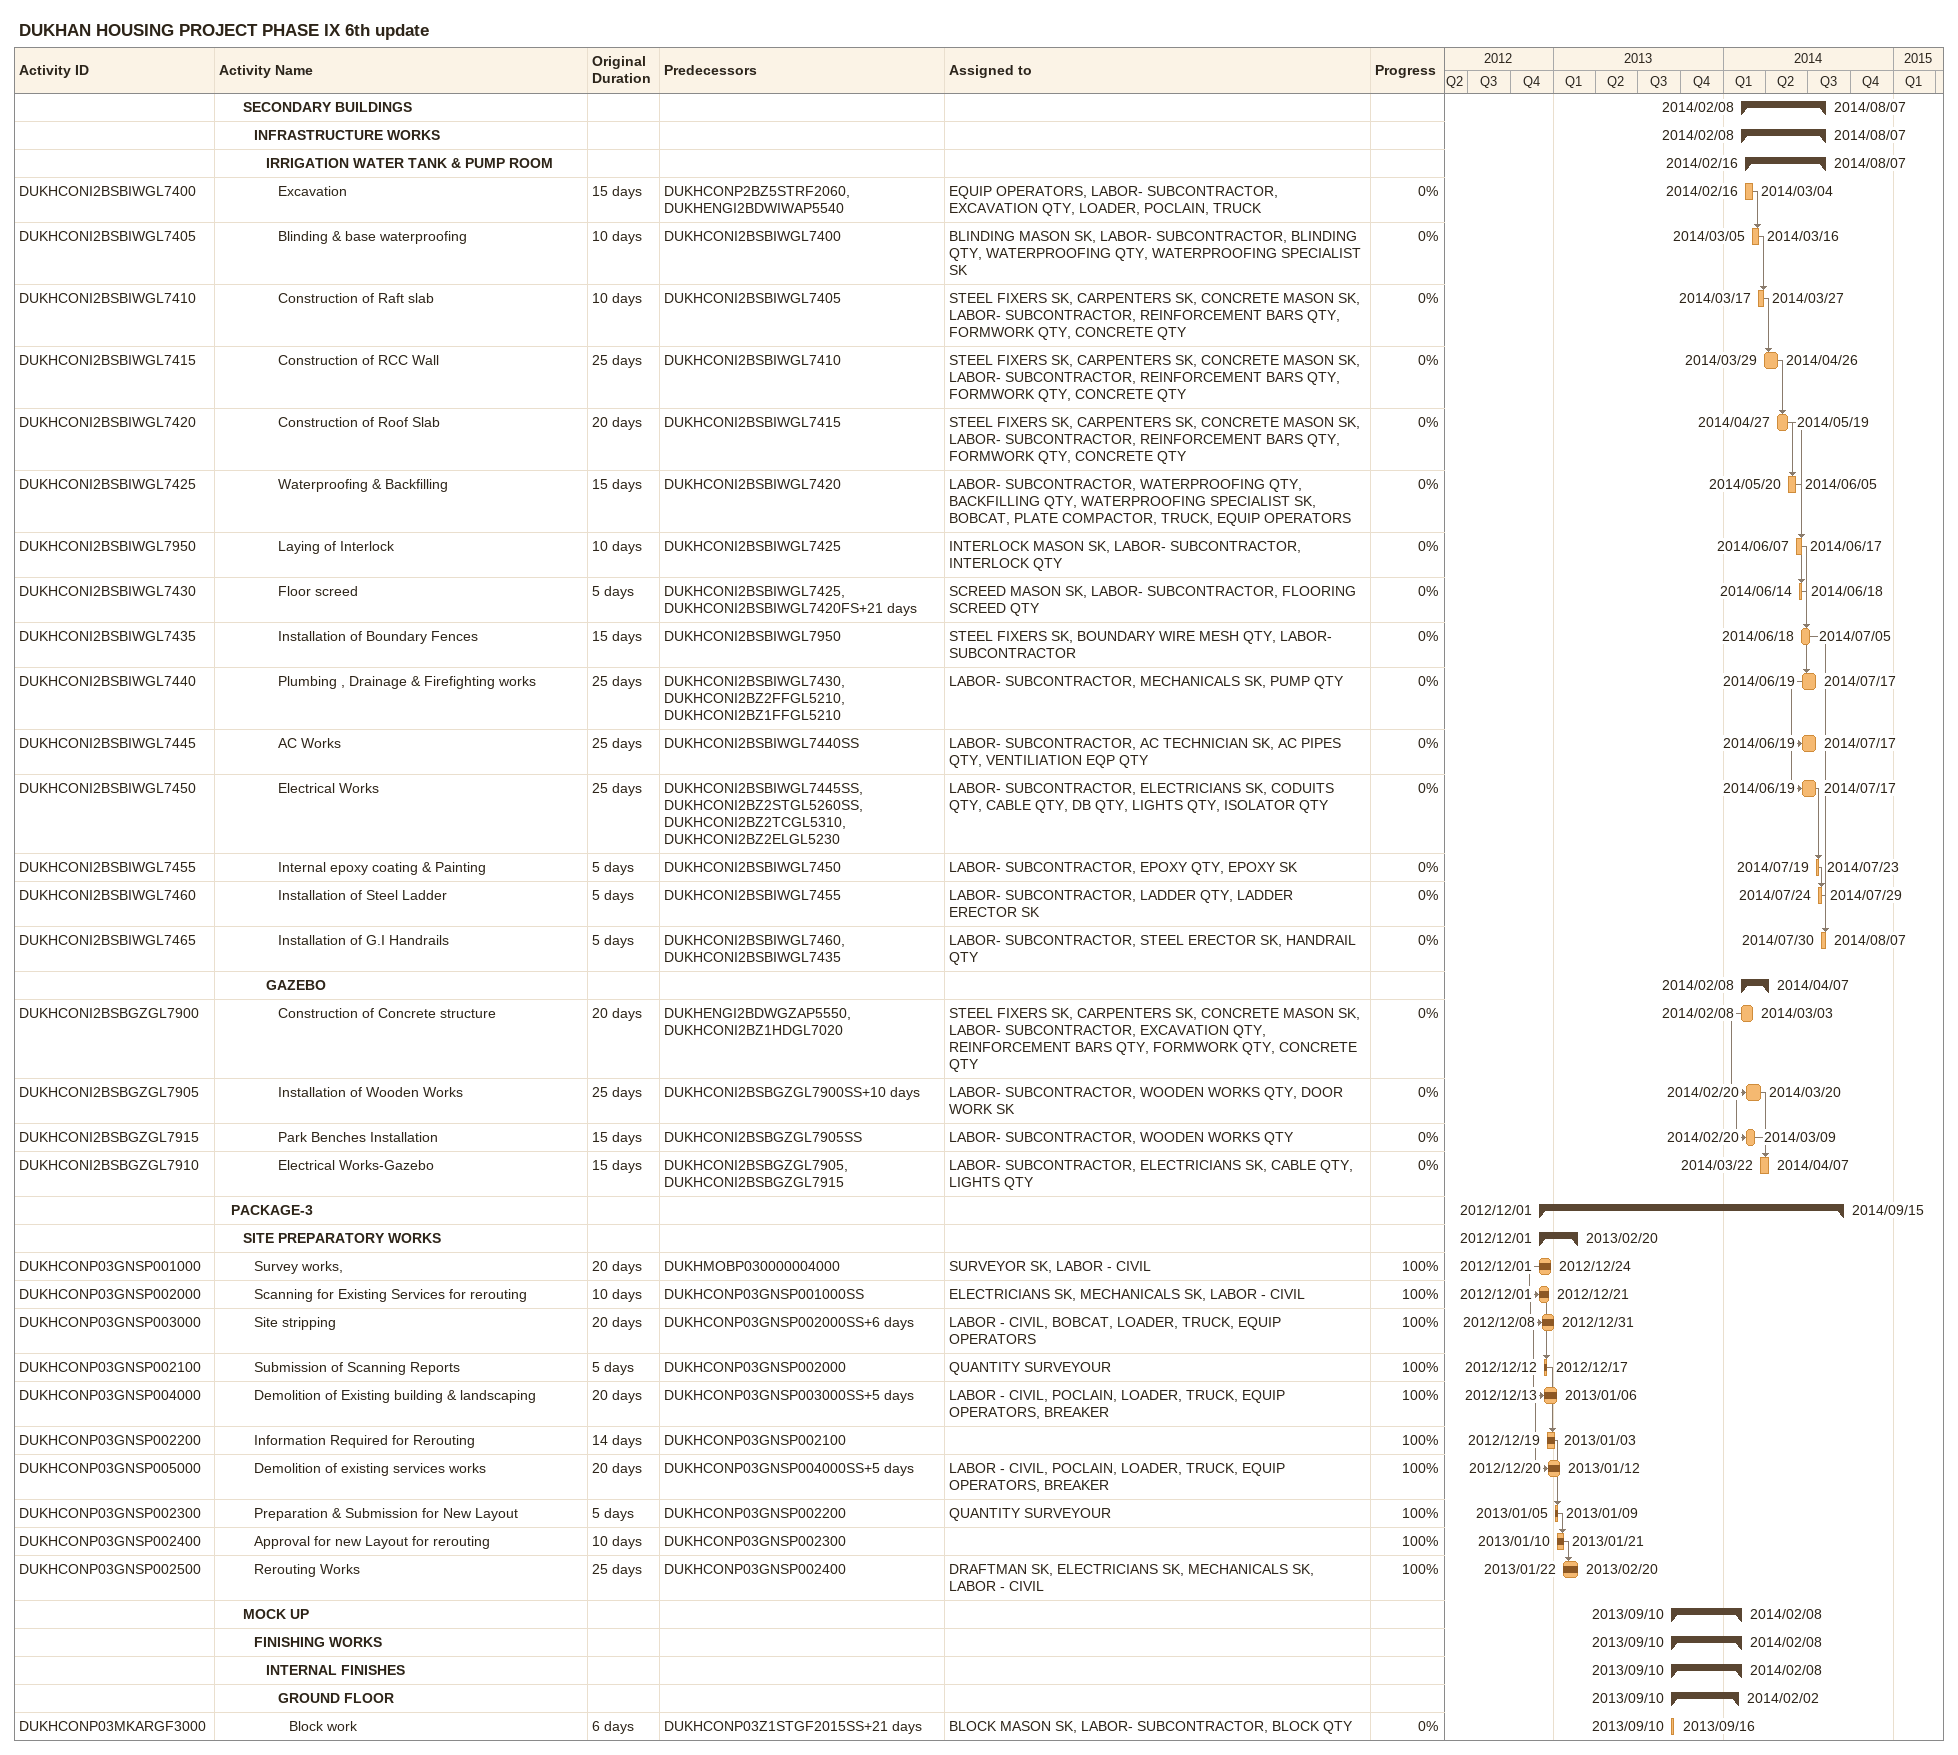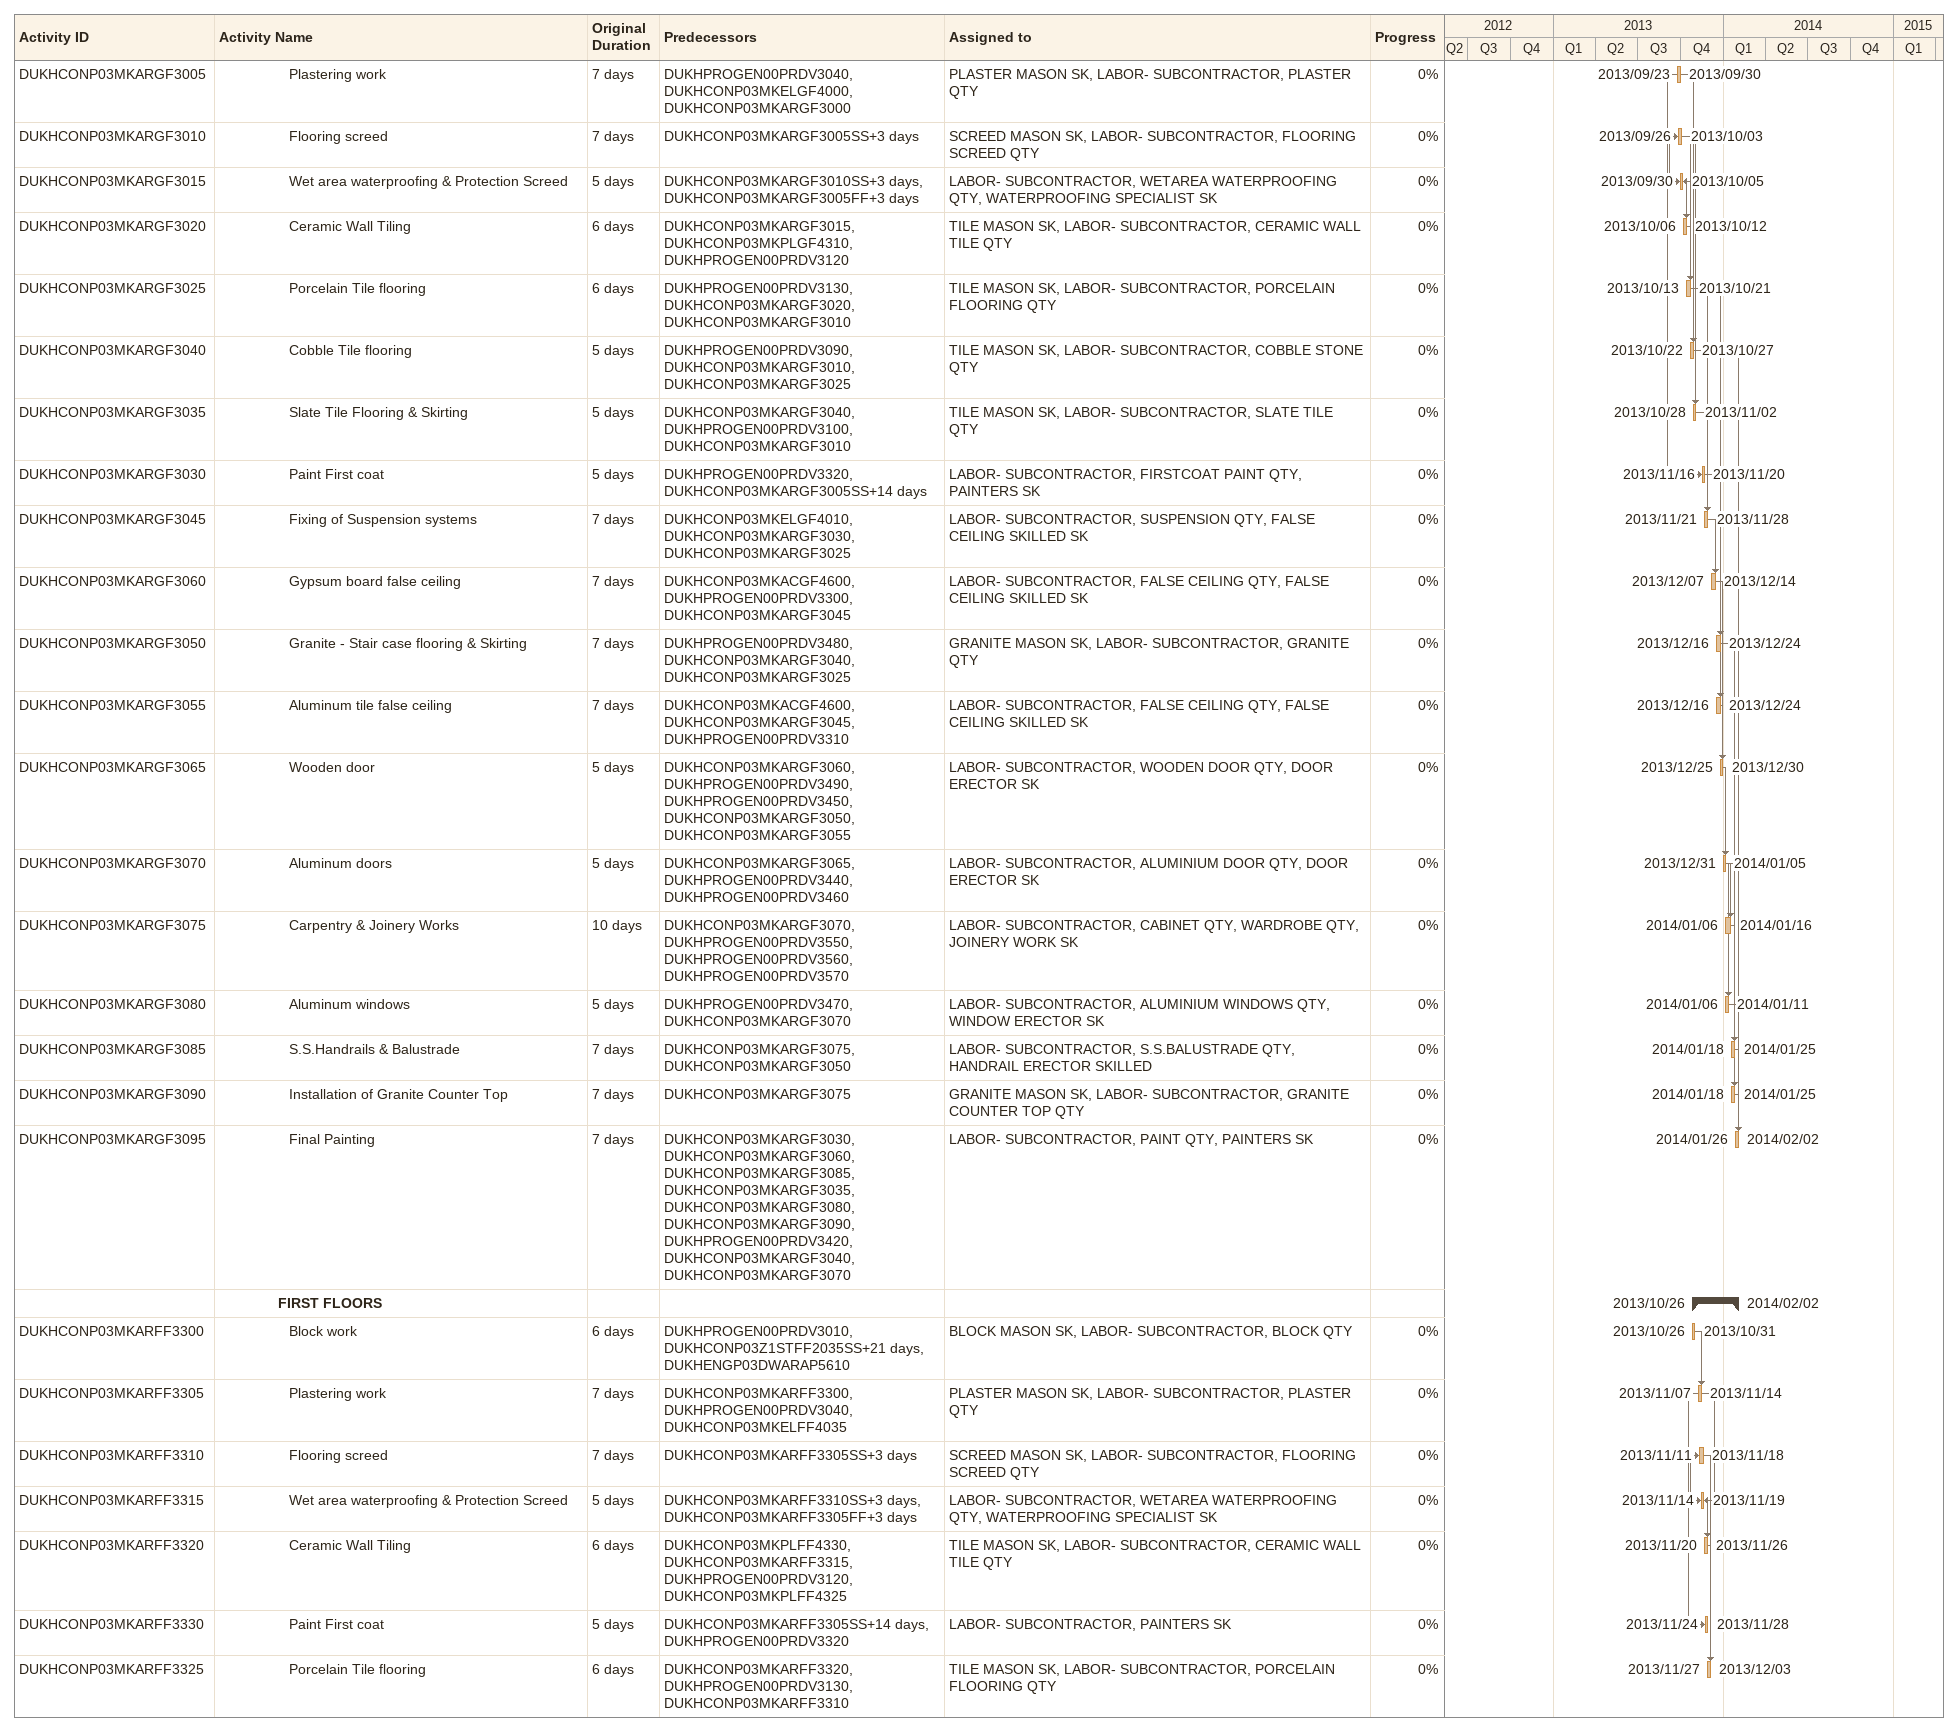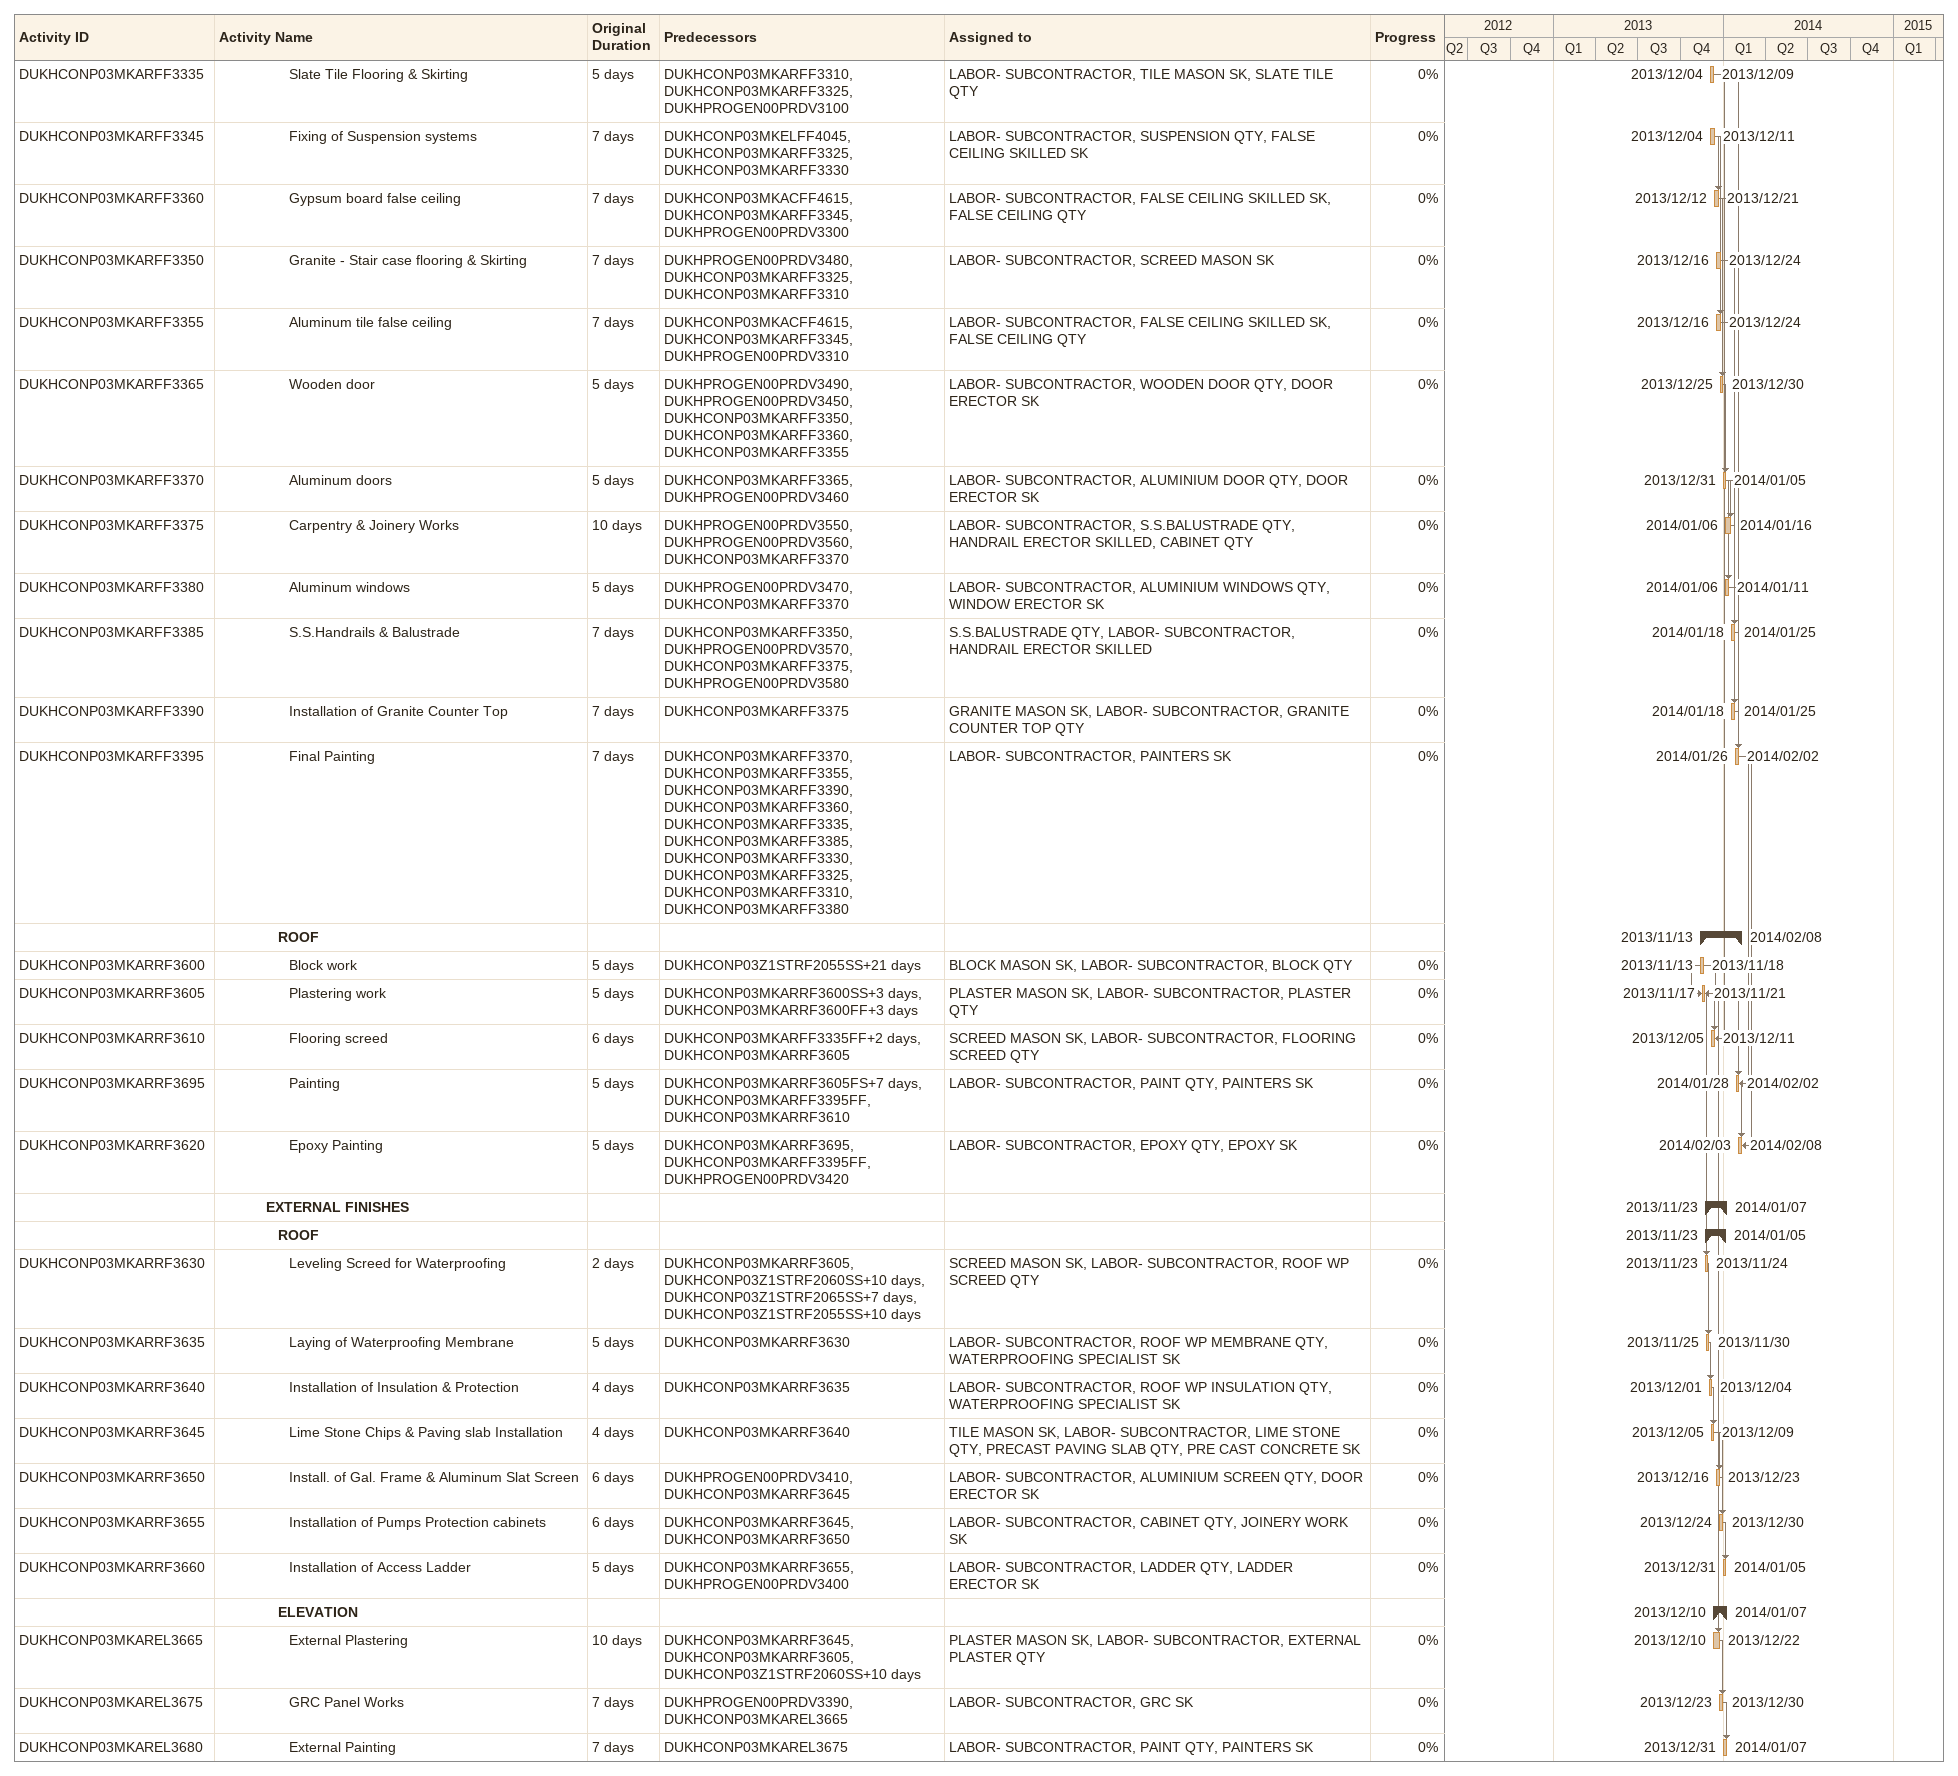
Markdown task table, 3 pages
DUKHAN HOUSING PROJECT PHASE IX 6th update

| ID | Level | Task | Original duration | Start | Finish | Predecessors | Resources | % complete |
|---|---|---|---|---|---|---|---|---|
|  | 3 | **SECONDARY BUILDINGS** |  | 2014-02-08 | 2014-08-07 |  |  |  |
|  | 4 | **INFRASTRUCTURE WORKS** |  | 2014-02-08 | 2014-08-07 |  |  |  |
|  | 5 | **IRRIGATION WATER TANK & PUMP ROOM** |  | 2014-02-16 | 2014-08-07 |  |  |  |
| DUKHCONI2BSBIWGL7400 | 6 | Excavation | 15d | 2014-02-16 | 2014-03-04 | DUKHCONP2BZ5STRF2060, DUKHENGI2BDWIWAP5540 | EQUIP OPERATORS, LABOR- SUBCONTRACTOR, EXCAVATION QTY, LOADER, POCLAIN, TRUCK | 0 |
| DUKHCONI2BSBIWGL7405 | 6 | Blinding & base waterproofing | 10d | 2014-03-05 | 2014-03-16 | DUKHCONI2BSBIWGL7400 | BLINDING MASON SK, LABOR- SUBCONTRACTOR, BLINDING QTY, WATERPROOFING QTY, WATERPROOFING SPECIALIST SK | 0 |
| DUKHCONI2BSBIWGL7410 | 6 | Construction of Raft slab | 10d | 2014-03-17 | 2014-03-27 | DUKHCONI2BSBIWGL7405 | STEEL FIXERS SK, CARPENTERS SK, CONCRETE MASON SK, LABOR- SUBCONTRACTOR, REINFORCEMENT BARS QTY, FORMWORK QTY, CONCRETE QTY | 0 |
| DUKHCONI2BSBIWGL7415 | 6 | Construction of RCC Wall | 25d | 2014-03-29 | 2014-04-26 | DUKHCONI2BSBIWGL7410 | STEEL FIXERS SK, CARPENTERS SK, CONCRETE MASON SK, LABOR- SUBCONTRACTOR, REINFORCEMENT BARS QTY, FORMWORK QTY, CONCRETE QTY | 0 |
| DUKHCONI2BSBIWGL7420 | 6 | Construction of Roof Slab | 20d | 2014-04-27 | 2014-05-19 | DUKHCONI2BSBIWGL7415 | STEEL FIXERS SK, CARPENTERS SK, CONCRETE MASON SK, LABOR- SUBCONTRACTOR, REINFORCEMENT BARS QTY, FORMWORK QTY, CONCRETE QTY | 0 |
| DUKHCONI2BSBIWGL7425 | 6 | Waterproofing & Backfilling | 15d | 2014-05-20 | 2014-06-05 | DUKHCONI2BSBIWGL7420 | LABOR- SUBCONTRACTOR, WATERPROOFING QTY, BACKFILLING QTY, WATERPROOFING SPECIALIST SK, BOBCAT, PLATE COMPACTOR, TRUCK, EQUIP OPERATORS | 0 |
| DUKHCONI2BSBIWGL7950 | 6 | Laying of Interlock | 10d | 2014-06-07 | 2014-06-17 | DUKHCONI2BSBIWGL7425 | INTERLOCK MASON SK, LABOR- SUBCONTRACTOR, INTERLOCK QTY | 0 |
| DUKHCONI2BSBIWGL7430 | 6 | Floor screed | 5d | 2014-06-14 | 2014-06-18 | DUKHCONI2BSBIWGL7425, DUKHCONI2BSBIWGL7420FS+21d | SCREED MASON SK, LABOR- SUBCONTRACTOR, FLOORING SCREED QTY | 0 |
| DUKHCONI2BSBIWGL7435 | 6 | Installation of Boundary Fences | 15d | 2014-06-18 | 2014-07-05 | DUKHCONI2BSBIWGL7950 | STEEL FIXERS SK, BOUNDARY WIRE MESH QTY, LABOR- SUBCONTRACTOR | 0 |
| DUKHCONI2BSBIWGL7440 | 6 | Plumbing , Drainage & Firefighting works | 25d | 2014-06-19 | 2014-07-17 | DUKHCONI2BSBIWGL7430, DUKHCONI2BZ2FFGL5210, DUKHCONI2BZ1FFGL5210 | LABOR- SUBCONTRACTOR, MECHANICALS SK, PUMP QTY | 0 |
| DUKHCONI2BSBIWGL7445 | 6 | AC Works | 25d | 2014-06-19 | 2014-07-17 | DUKHCONI2BSBIWGL7440SS | LABOR- SUBCONTRACTOR, AC TECHNICIAN SK, AC PIPES QTY, VENTILIATION EQP QTY | 0 |
| DUKHCONI2BSBIWGL7450 | 6 | Electrical Works | 25d | 2014-06-19 | 2014-07-17 | DUKHCONI2BSBIWGL7445SS, DUKHCONI2BZ2STGL5260SS, DUKHCONI2BZ2TCGL5310, DUKHCONI2BZ2ELGL5230 | LABOR- SUBCONTRACTOR, ELECTRICIANS SK, CODUITS QTY, CABLE QTY, DB QTY, LIGHTS QTY, ISOLATOR QTY | 0 |
| DUKHCONI2BSBIWGL7455 | 6 | Internal epoxy coating & Painting | 5d | 2014-07-19 | 2014-07-23 | DUKHCONI2BSBIWGL7450 | LABOR- SUBCONTRACTOR, EPOXY QTY, EPOXY SK | 0 |
| DUKHCONI2BSBIWGL7460 | 6 | Installation of Steel Ladder | 5d | 2014-07-24 | 2014-07-29 | DUKHCONI2BSBIWGL7455 | LABOR- SUBCONTRACTOR, LADDER QTY, LADDER ERECTOR SK | 0 |
| DUKHCONI2BSBIWGL7465 | 6 | Installation of G.I Handrails | 5d | 2014-07-30 | 2014-08-07 | DUKHCONI2BSBIWGL7460, DUKHCONI2BSBIWGL7435 | LABOR- SUBCONTRACTOR, STEEL ERECTOR SK, HANDRAIL QTY | 0 |
|  | 5 | **GAZEBO** |  | 2014-02-08 | 2014-04-07 |  |  |  |
| DUKHCONI2BSBGZGL7900 | 6 | Construction of Concrete structure | 20d | 2014-02-08 | 2014-03-03 | DUKHENGI2BDWGZAP5550, DUKHCONI2BZ1HDGL7020 | STEEL FIXERS SK, CARPENTERS SK, CONCRETE MASON SK, LABOR- SUBCONTRACTOR, EXCAVATION QTY, REINFORCEMENT BARS QTY, FORMWORK QTY, CONCRETE QTY | 0 |
| DUKHCONI2BSBGZGL7905 | 6 | Installation of Wooden Works | 25d | 2014-02-20 | 2014-03-20 | DUKHCONI2BSBGZGL7900SS+10d | LABOR- SUBCONTRACTOR, WOODEN WORKS QTY, DOOR WORK SK | 0 |
| DUKHCONI2BSBGZGL7915 | 6 | Park Benches Installation | 15d | 2014-02-20 | 2014-03-09 | DUKHCONI2BSBGZGL7905SS | LABOR- SUBCONTRACTOR, WOODEN WORKS QTY | 0 |
| DUKHCONI2BSBGZGL7910 | 6 | Electrical Works-Gazebo | 15d | 2014-03-22 | 2014-04-07 | DUKHCONI2BSBGZGL7905, DUKHCONI2BSBGZGL7915 | LABOR- SUBCONTRACTOR, ELECTRICIANS SK, CABLE QTY, LIGHTS QTY | 0 |
|  | 2 | **PACKAGE-3** |  | 2012-12-01 | 2014-09-15 |  |  |  |
|  | 3 | **SITE PREPARATORY WORKS** |  | 2012-12-01 | 2013-02-20 |  |  |  |
| DUKHCONP03GNSP001000 | 4 | Survey works, | 20d | 2012-12-01 | 2012-12-24 | DUKHMOBP030000004000 | SURVEYOR SK, LABOR - CIVIL | 100 |
| DUKHCONP03GNSP002000 | 4 | Scanning for Existing Services for rerouting | 10d | 2012-12-01 | 2012-12-21 | DUKHCONP03GNSP001000SS | ELECTRICIANS SK, MECHANICALS SK, LABOR - CIVIL | 100 |
| DUKHCONP03GNSP003000 | 4 | Site stripping | 20d | 2012-12-08 | 2012-12-31 | DUKHCONP03GNSP002000SS+6d | LABOR - CIVIL, BOBCAT, LOADER, TRUCK, EQUIP OPERATORS | 100 |
| DUKHCONP03GNSP002100 | 4 | Submission of Scanning Reports | 5d | 2012-12-12 | 2012-12-17 | DUKHCONP03GNSP002000 | QUANTITY SURVEYOUR | 100 |
| DUKHCONP03GNSP004000 | 4 | Demolition of Existing building & landscaping | 20d | 2012-12-13 | 2013-01-06 | DUKHCONP03GNSP003000SS+5d | LABOR - CIVIL, POCLAIN, LOADER, TRUCK, EQUIP OPERATORS, BREAKER | 100 |
| DUKHCONP03GNSP002200 | 4 | Information Required for Rerouting | 14d | 2012-12-19 | 2013-01-03 | DUKHCONP03GNSP002100 |  | 100 |
| DUKHCONP03GNSP005000 | 4 | Demolition of existing services works | 20d | 2012-12-20 | 2013-01-12 | DUKHCONP03GNSP004000SS+5d | LABOR - CIVIL, POCLAIN, LOADER, TRUCK, EQUIP OPERATORS, BREAKER | 100 |
| DUKHCONP03GNSP002300 | 4 | Preparation & Submission for New Layout | 5d | 2013-01-05 | 2013-01-09 | DUKHCONP03GNSP002200 | QUANTITY SURVEYOUR | 100 |
| DUKHCONP03GNSP002400 | 4 | Approval for new Layout for rerouting | 10d | 2013-01-10 | 2013-01-21 | DUKHCONP03GNSP002300 |  | 100 |
| DUKHCONP03GNSP002500 | 4 | Rerouting Works | 25d | 2013-01-22 | 2013-02-20 | DUKHCONP03GNSP002400 | DRAFTMAN SK, ELECTRICIANS SK, MECHANICALS SK, LABOR - CIVIL | 100 |
|  | 3 | **MOCK UP** |  | 2013-09-10 | 2014-02-08 |  |  |  |
|  | 4 | **FINISHING WORKS** |  | 2013-09-10 | 2014-02-08 |  |  |  |
|  | 5 | **INTERNAL FINISHES** |  | 2013-09-10 | 2014-02-08 |  |  |  |
|  | 6 | **GROUND FLOOR** |  | 2013-09-10 | 2014-02-02 |  |  |  |
| DUKHCONP03MKARGF3000 | 7 | Block work | 6d | 2013-09-10 | 2013-09-16 | DUKHCONP03Z1STGF2015SS+21d | BLOCK MASON SK, LABOR- SUBCONTRACTOR, BLOCK QTY | 0 |
| DUKHCONP03MKARGF3005 | 7 | Plastering work | 7d | 2013-09-23 | 2013-09-30 | DUKHPROGEN00PRDV3040, DUKHCONP03MKELGF4000, DUKHCONP03MKARGF3000 | PLASTER MASON SK, LABOR- SUBCONTRACTOR, PLASTER QTY | 0 |
| DUKHCONP03MKARGF3010 | 7 | Flooring screed | 7d | 2013-09-26 | 2013-10-03 | DUKHCONP03MKARGF3005SS+3d | SCREED MASON SK, LABOR- SUBCONTRACTOR, FLOORING SCREED QTY | 0 |
| DUKHCONP03MKARGF3015 | 7 | Wet area waterproofing & Protection Screed | 5d | 2013-09-30 | 2013-10-05 | DUKHCONP03MKARGF3010SS+3d, DUKHCONP03MKARGF3005FF+3d | LABOR- SUBCONTRACTOR, WETAREA WATERPROOFING QTY, WATERPROOFING SPECIALIST SK | 0 |
| DUKHCONP03MKARGF3020 | 7 | Ceramic Wall Tiling | 6d | 2013-10-06 | 2013-10-12 | DUKHCONP03MKARGF3015, DUKHCONP03MKPLGF4310, DUKHPROGEN00PRDV3120 | TILE MASON SK, LABOR- SUBCONTRACTOR, CERAMIC WALL TILE QTY | 0 |
| DUKHCONP03MKARGF3025 | 7 | Porcelain Tile flooring | 6d | 2013-10-13 | 2013-10-21 | DUKHPROGEN00PRDV3130, DUKHCONP03MKARGF3020, DUKHCONP03MKARGF3010 | TILE MASON SK, LABOR- SUBCONTRACTOR, PORCELAIN FLOORING QTY | 0 |
| DUKHCONP03MKARGF3040 | 7 | Cobble Tile flooring | 5d | 2013-10-22 | 2013-10-27 | DUKHPROGEN00PRDV3090, DUKHCONP03MKARGF3010, DUKHCONP03MKARGF3025 | TILE MASON SK, LABOR- SUBCONTRACTOR, COBBLE STONE QTY | 0 |
| DUKHCONP03MKARGF3035 | 7 | Slate Tile Flooring & Skirting | 5d | 2013-10-28 | 2013-11-02 | DUKHCONP03MKARGF3040, DUKHPROGEN00PRDV3100, DUKHCONP03MKARGF3010 | TILE MASON SK, LABOR- SUBCONTRACTOR, SLATE TILE QTY | 0 |
| DUKHCONP03MKARGF3030 | 7 | Paint First coat | 5d | 2013-11-16 | 2013-11-20 | DUKHPROGEN00PRDV3320, DUKHCONP03MKARGF3005SS+14d | LABOR- SUBCONTRACTOR, FIRSTCOAT PAINT QTY, PAINTERS SK | 0 |
| DUKHCONP03MKARGF3045 | 7 | Fixing of Suspension systems | 7d | 2013-11-21 | 2013-11-28 | DUKHCONP03MKELGF4010, DUKHCONP03MKARGF3030, DUKHCONP03MKARGF3025 | LABOR- SUBCONTRACTOR, SUSPENSION QTY, FALSE CEILING SKILLED SK | 0 |
| DUKHCONP03MKARGF3060 | 7 | Gypsum board false ceiling | 7d | 2013-12-07 | 2013-12-14 | DUKHCONP03MKACGF4600, DUKHPROGEN00PRDV3300, DUKHCONP03MKARGF3045 | LABOR- SUBCONTRACTOR, FALSE CEILING QTY, FALSE CEILING SKILLED SK | 0 |
| DUKHCONP03MKARGF3050 | 7 | Granite - Stair case flooring & Skirting | 7d | 2013-12-16 | 2013-12-24 | DUKHPROGEN00PRDV3480, DUKHCONP03MKARGF3040, DUKHCONP03MKARGF3025 | GRANITE MASON SK, LABOR- SUBCONTRACTOR, GRANITE QTY | 0 |
| DUKHCONP03MKARGF3055 | 7 | Aluminum tile false ceiling | 7d | 2013-12-16 | 2013-12-24 | DUKHCONP03MKACGF4600, DUKHCONP03MKARGF3045, DUKHPROGEN00PRDV3310 | LABOR- SUBCONTRACTOR, FALSE CEILING QTY, FALSE CEILING SKILLED SK | 0 |
| DUKHCONP03MKARGF3065 | 7 | Wooden door | 5d | 2013-12-25 | 2013-12-30 | DUKHCONP03MKARGF3060, DUKHPROGEN00PRDV3490, DUKHPROGEN00PRDV3450, DUKHCONP03MKARGF3050, DUKHCONP03MKARGF3055 | LABOR- SUBCONTRACTOR, WOODEN DOOR QTY, DOOR ERECTOR SK | 0 |
| DUKHCONP03MKARGF3070 | 7 | Aluminum doors | 5d | 2013-12-31 | 2014-01-05 | DUKHCONP03MKARGF3065, DUKHPROGEN00PRDV3440, DUKHPROGEN00PRDV3460 | LABOR- SUBCONTRACTOR, ALUMINIUM DOOR QTY, DOOR ERECTOR SK | 0 |
| DUKHCONP03MKARGF3075 | 7 | Carpentry & Joinery Works | 10d | 2014-01-06 | 2014-01-16 | DUKHCONP03MKARGF3070, DUKHPROGEN00PRDV3550, DUKHPROGEN00PRDV3560, DUKHPROGEN00PRDV3570 | LABOR- SUBCONTRACTOR, CABINET QTY, WARDROBE QTY, JOINERY WORK SK | 0 |
| DUKHCONP03MKARGF3080 | 7 | Aluminum windows | 5d | 2014-01-06 | 2014-01-11 | DUKHPROGEN00PRDV3470, DUKHCONP03MKARGF3070 | LABOR- SUBCONTRACTOR, ALUMINIUM WINDOWS QTY, WINDOW ERECTOR SK | 0 |
| DUKHCONP03MKARGF3085 | 7 | S.S.Handrails & Balustrade | 7d | 2014-01-18 | 2014-01-25 | DUKHCONP03MKARGF3075, DUKHCONP03MKARGF3050 | LABOR- SUBCONTRACTOR, S.S.BALUSTRADE QTY, HANDRAIL ERECTOR SKILLED | 0 |
| DUKHCONP03MKARGF3090 | 7 | Installation of Granite Counter Top | 7d | 2014-01-18 | 2014-01-25 | DUKHCONP03MKARGF3075 | GRANITE MASON SK, LABOR- SUBCONTRACTOR, GRANITE COUNTER TOP QTY | 0 |
| DUKHCONP03MKARGF3095 | 7 | Final Painting | 7d | 2014-01-26 | 2014-02-02 | DUKHCONP03MKARGF3030, DUKHCONP03MKARGF3060, DUKHCONP03MKARGF3085, DUKHCONP03MKARGF3035, DUKHCONP03MKARGF3080, DUKHCONP03MKARGF3090, DUKHPROGEN00PRDV3420, DUKHCONP03MKARGF3040, DUKHCONP03MKARGF3070 | LABOR- SUBCONTRACTOR, PAINT QTY, PAINTERS SK | 0 |
|  | 6 | **FIRST FLOORS** |  | 2013-10-26 | 2014-02-02 |  |  |  |
| DUKHCONP03MKARFF3300 | 7 | Block work | 6d | 2013-10-26 | 2013-10-31 | DUKHPROGEN00PRDV3010, DUKHCONP03Z1STFF2035SS+21d, DUKHENGP03DWARAP5610 | BLOCK MASON SK, LABOR- SUBCONTRACTOR, BLOCK QTY | 0 |
| DUKHCONP03MKARFF3305 | 7 | Plastering work | 7d | 2013-11-07 | 2013-11-14 | DUKHCONP03MKARFF3300, DUKHPROGEN00PRDV3040, DUKHCONP03MKELFF4035 | PLASTER MASON SK, LABOR- SUBCONTRACTOR, PLASTER QTY | 0 |
| DUKHCONP03MKARFF3310 | 7 | Flooring screed | 7d | 2013-11-11 | 2013-11-18 | DUKHCONP03MKARFF3305SS+3d | SCREED MASON SK, LABOR- SUBCONTRACTOR, FLOORING SCREED QTY | 0 |
| DUKHCONP03MKARFF3315 | 7 | Wet area waterproofing & Protection Screed | 5d | 2013-11-14 | 2013-11-19 | DUKHCONP03MKARFF3310SS+3d, DUKHCONP03MKARFF3305FF+3d | LABOR- SUBCONTRACTOR, WETAREA WATERPROOFING QTY, WATERPROOFING SPECIALIST SK | 0 |
| DUKHCONP03MKARFF3320 | 7 | Ceramic Wall Tiling | 6d | 2013-11-20 | 2013-11-26 | DUKHCONP03MKPLFF4330, DUKHCONP03MKARFF3315, DUKHPROGEN00PRDV3120, DUKHCONP03MKPLFF4325 | TILE MASON SK, LABOR- SUBCONTRACTOR, CERAMIC WALL TILE QTY | 0 |
| DUKHCONP03MKARFF3330 | 7 | Paint First coat | 5d | 2013-11-24 | 2013-11-28 | DUKHCONP03MKARFF3305SS+14d, DUKHPROGEN00PRDV3320 | LABOR- SUBCONTRACTOR, PAINTERS SK | 0 |
| DUKHCONP03MKARFF3325 | 7 | Porcelain Tile flooring | 6d | 2013-11-27 | 2013-12-03 | DUKHCONP03MKARFF3320, DUKHPROGEN00PRDV3130, DUKHCONP03MKARFF3310 | TILE MASON SK, LABOR- SUBCONTRACTOR, PORCELAIN FLOORING QTY | 0 |
| DUKHCONP03MKARFF3335 | 7 | Slate Tile Flooring & Skirting | 5d | 2013-12-04 | 2013-12-09 | DUKHCONP03MKARFF3310, DUKHCONP03MKARFF3325, DUKHPROGEN00PRDV3100 | LABOR- SUBCONTRACTOR, TILE MASON SK, SLATE TILE QTY | 0 |
| DUKHCONP03MKARFF3345 | 7 | Fixing of Suspension systems | 7d | 2013-12-04 | 2013-12-11 | DUKHCONP03MKELFF4045, DUKHCONP03MKARFF3325, DUKHCONP03MKARFF3330 | LABOR- SUBCONTRACTOR, SUSPENSION QTY, FALSE CEILING SKILLED SK | 0 |
| DUKHCONP03MKARFF3360 | 7 | Gypsum board false ceiling | 7d | 2013-12-12 | 2013-12-21 | DUKHCONP03MKACFF4615, DUKHCONP03MKARFF3345, DUKHPROGEN00PRDV3300 | LABOR- SUBCONTRACTOR, FALSE CEILING SKILLED SK, FALSE CEILING QTY | 0 |
| DUKHCONP03MKARFF3350 | 7 | Granite - Stair case flooring & Skirting | 7d | 2013-12-16 | 2013-12-24 | DUKHPROGEN00PRDV3480, DUKHCONP03MKARFF3325, DUKHCONP03MKARFF3310 | LABOR- SUBCONTRACTOR, SCREED MASON SK | 0 |
| DUKHCONP03MKARFF3355 | 7 | Aluminum tile false ceiling | 7d | 2013-12-16 | 2013-12-24 | DUKHCONP03MKACFF4615, DUKHCONP03MKARFF3345, DUKHPROGEN00PRDV3310 | LABOR- SUBCONTRACTOR, FALSE CEILING SKILLED SK, FALSE CEILING QTY | 0 |
| DUKHCONP03MKARFF3365 | 7 | Wooden door | 5d | 2013-12-25 | 2013-12-30 | DUKHPROGEN00PRDV3490, DUKHPROGEN00PRDV3450, DUKHCONP03MKARFF3350, DUKHCONP03MKARFF3360, DUKHCONP03MKARFF3355 | LABOR- SUBCONTRACTOR, WOODEN DOOR QTY, DOOR ERECTOR SK | 0 |
| DUKHCONP03MKARFF3370 | 7 | Aluminum doors | 5d | 2013-12-31 | 2014-01-05 | DUKHCONP03MKARFF3365, DUKHPROGEN00PRDV3460 | LABOR- SUBCONTRACTOR, ALUMINIUM DOOR QTY, DOOR ERECTOR SK | 0 |
| DUKHCONP03MKARFF3375 | 7 | Carpentry & Joinery Works | 10d | 2014-01-06 | 2014-01-16 | DUKHPROGEN00PRDV3550, DUKHPROGEN00PRDV3560, DUKHCONP03MKARFF3370 | LABOR- SUBCONTRACTOR, S.S.BALUSTRADE QTY, HANDRAIL ERECTOR SKILLED, CABINET QTY | 0 |
| DUKHCONP03MKARFF3380 | 7 | Aluminum windows | 5d | 2014-01-06 | 2014-01-11 | DUKHPROGEN00PRDV3470, DUKHCONP03MKARFF3370 | LABOR- SUBCONTRACTOR, ALUMINIUM WINDOWS QTY, WINDOW ERECTOR SK | 0 |
| DUKHCONP03MKARFF3385 | 7 | S.S.Handrails & Balustrade | 7d | 2014-01-18 | 2014-01-25 | DUKHCONP03MKARFF3350, DUKHPROGEN00PRDV3570, DUKHCONP03MKARFF3375, DUKHPROGEN00PRDV3580 | S.S.BALUSTRADE QTY, LABOR- SUBCONTRACTOR, HANDRAIL ERECTOR SKILLED | 0 |
| DUKHCONP03MKARFF3390 | 7 | Installation of Granite Counter Top | 7d | 2014-01-18 | 2014-01-25 | DUKHCONP03MKARFF3375 | GRANITE MASON SK, LABOR- SUBCONTRACTOR, GRANITE COUNTER TOP QTY | 0 |
| DUKHCONP03MKARFF3395 | 7 | Final Painting | 7d | 2014-01-26 | 2014-02-02 | DUKHCONP03MKARFF3370, DUKHCONP03MKARFF3355, DUKHCONP03MKARFF3390, DUKHCONP03MKARFF3360, DUKHCONP03MKARFF3335, DUKHCONP03MKARFF3385, DUKHCONP03MKARFF3330, DUKHCONP03MKARFF3325, DUKHCONP03MKARFF3310, DUKHCONP03MKARFF3380 | LABOR- SUBCONTRACTOR, PAINTERS SK | 0 |
|  | 6 | **ROOF** |  | 2013-11-13 | 2014-02-08 |  |  |  |
| DUKHCONP03MKARRF3600 | 7 | Block work | 5d | 2013-11-13 | 2013-11-18 | DUKHCONP03Z1STRF2055SS+21d | BLOCK MASON SK, LABOR- SUBCONTRACTOR, BLOCK QTY | 0 |
| DUKHCONP03MKARRF3605 | 7 | Plastering work | 5d | 2013-11-17 | 2013-11-21 | DUKHCONP03MKARRF3600SS+3d, DUKHCONP03MKARRF3600FF+3d | PLASTER MASON SK, LABOR- SUBCONTRACTOR, PLASTER QTY | 0 |
| DUKHCONP03MKARRF3610 | 7 | Flooring screed | 6d | 2013-12-05 | 2013-12-11 | DUKHCONP03MKARFF3335FF+2d, DUKHCONP03MKARRF3605 | SCREED MASON SK, LABOR- SUBCONTRACTOR, FLOORING SCREED QTY | 0 |
| DUKHCONP03MKARRF3695 | 7 | Painting | 5d | 2014-01-28 | 2014-02-02 | DUKHCONP03MKARRF3605FS+7d, DUKHCONP03MKARFF3395FF, DUKHCONP03MKARRF3610 | LABOR- SUBCONTRACTOR, PAINT QTY, PAINTERS SK | 0 |
| DUKHCONP03MKARRF3620 | 7 | Epoxy Painting | 5d | 2014-02-03 | 2014-02-08 | DUKHCONP03MKARRF3695, DUKHCONP03MKARFF3395FF, DUKHPROGEN00PRDV3420 | LABOR- SUBCONTRACTOR, EPOXY QTY, EPOXY SK | 0 |
|  | 5 | **EXTERNAL FINISHES** |  | 2013-11-23 | 2014-01-07 |  |  |  |
|  | 6 | **ROOF** |  | 2013-11-23 | 2014-01-05 |  |  |  |
| DUKHCONP03MKARRF3630 | 7 | Leveling Screed for Waterproofing | 2d | 2013-11-23 | 2013-11-24 | DUKHCONP03MKARRF3605, DUKHCONP03Z1STRF2060SS+10d, DUKHCONP03Z1STRF2065SS+7d, DUKHCONP03Z1STRF2055SS+10d | SCREED MASON SK, LABOR- SUBCONTRACTOR, ROOF WP SCREED QTY | 0 |
| DUKHCONP03MKARRF3635 | 7 | Laying of Waterproofing Membrane | 5d | 2013-11-25 | 2013-11-30 | DUKHCONP03MKARRF3630 | LABOR- SUBCONTRACTOR, ROOF WP MEMBRANE QTY, WATERPROOFING SPECIALIST SK | 0 |
| DUKHCONP03MKARRF3640 | 7 | Installation of Insulation & Protection | 4d | 2013-12-01 | 2013-12-04 | DUKHCONP03MKARRF3635 | LABOR- SUBCONTRACTOR, ROOF WP INSULATION QTY, WATERPROOFING SPECIALIST SK | 0 |
| DUKHCONP03MKARRF3645 | 7 | Lime Stone Chips & Paving slab Installation | 4d | 2013-12-05 | 2013-12-09 | DUKHCONP03MKARRF3640 | TILE MASON SK, LABOR- SUBCONTRACTOR, LIME STONE QTY, PRECAST PAVING SLAB QTY, PRE CAST CONCRETE SK | 0 |
| DUKHCONP03MKARRF3650 | 7 | Install. of Gal. Frame & Aluminum Slat Screen | 6d | 2013-12-16 | 2013-12-23 | DUKHPROGEN00PRDV3410, DUKHCONP03MKARRF3645 | LABOR- SUBCONTRACTOR, ALUMINIUM SCREEN QTY, DOOR ERECTOR SK | 0 |
| DUKHCONP03MKARRF3655 | 7 | Installation of Pumps Protection cabinets | 6d | 2013-12-24 | 2013-12-30 | DUKHCONP03MKARRF3645, DUKHCONP03MKARRF3650 | LABOR- SUBCONTRACTOR, CABINET QTY, JOINERY WORK SK | 0 |
| DUKHCONP03MKARRF3660 | 7 | Installation of Access Ladder | 5d | 2013-12-31 | 2014-01-05 | DUKHCONP03MKARRF3655, DUKHPROGEN00PRDV3400 | LABOR- SUBCONTRACTOR, LADDER QTY, LADDER ERECTOR SK | 0 |
|  | 6 | **ELEVATION** |  | 2013-12-10 | 2014-01-07 |  |  |  |
| DUKHCONP03MKAREL3665 | 7 | External Plastering | 10d | 2013-12-10 | 2013-12-22 | DUKHCONP03MKARRF3645, DUKHCONP03MKARRF3605, DUKHCONP03Z1STRF2060SS+10d | PLASTER MASON SK, LABOR- SUBCONTRACTOR, EXTERNAL PLASTER QTY | 0 |
| DUKHCONP03MKAREL3675 | 7 | GRC Panel Works | 7d | 2013-12-23 | 2013-12-30 | DUKHPROGEN00PRDV3390, DUKHCONP03MKAREL3665 | LABOR- SUBCONTRACTOR, GRC SK | 0 |
| DUKHCONP03MKAREL3680 | 7 | External Painting | 7d | 2013-12-31 | 2014-01-07 | DUKHCONP03MKAREL3675 | LABOR- SUBCONTRACTOR, PAINT QTY, PAINTERS SK | 0 |
